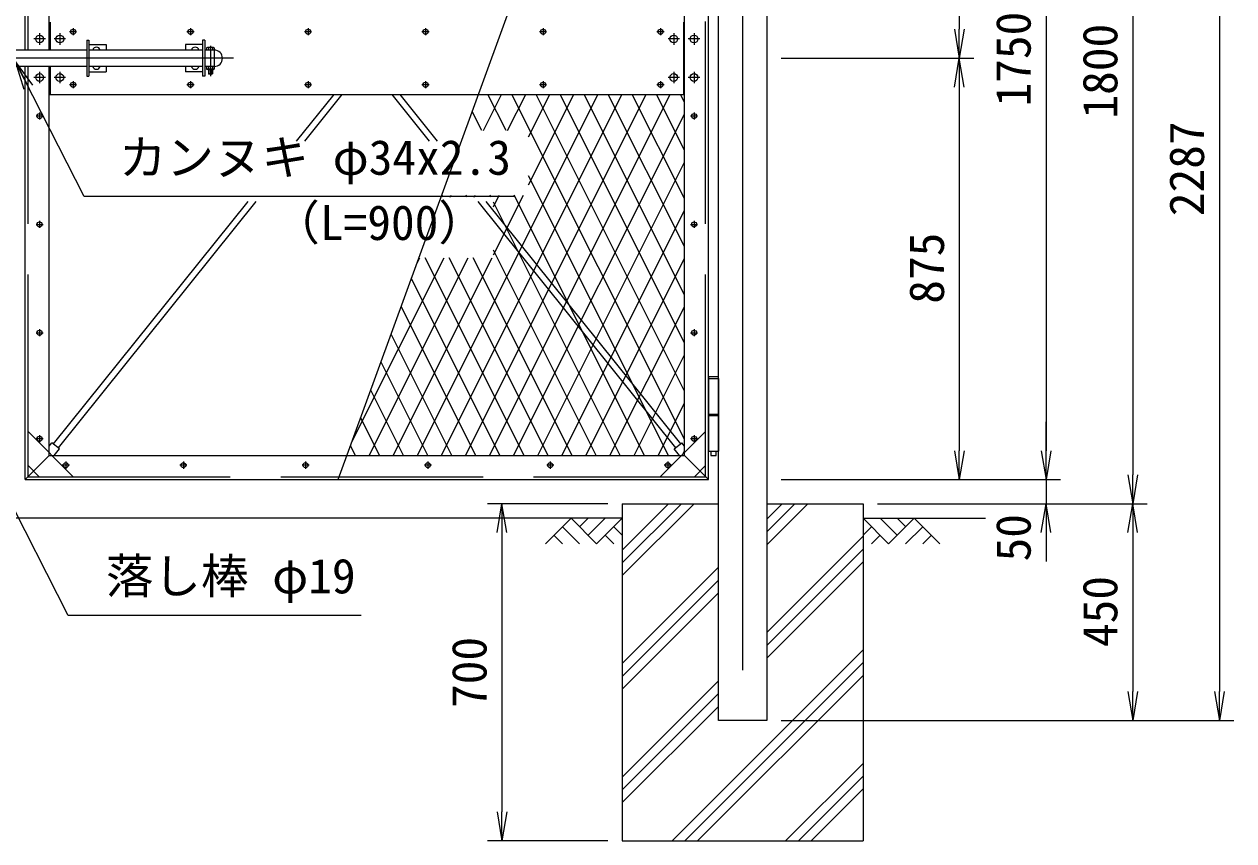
# Model space of a CAD drawing. Units: millimetres, scale not verified. Extents: x 1537 to 14137, y -4389 to 4521.
# Drawn here: x 5885 to 8397, y -1942 to -247 of the extents above; entities that cross this region are included whole.
import ezdxf
from ezdxf.enums import TextEntityAlignment as Align

# ---------------------------------------------------------------- set-up
doc = ezdxf.new("R2010")
doc.units = ezdxf.units.MM
doc.header["$LTSCALE"] = 70
doc.linetypes.add('DASHED', pattern=[7.5, 6, -1.5])
doc.linetypes.add('USER1', pattern=[50.8, 31.75, -6.35, 6.35, -6.35])
for name, color, linetype, lineweight in [('0-2_D-DCR-HCH', 7, 'Continuous', 9), ('0-3_D-STR4', 7, 'Continuous', 9), ('0-4_D-BMK', 2, 'USER1', 13), ('0-5_D-STR1', 1, 'Continuous', 18), ('0-6_D-STR3', 3, 'Continuous', 13), ('0-7_D-BGD', 7, 'Continuous', 9), ('0-8_D-STR2', 7, 'Continuous', 9), ('0-9_D-STR-DIM', 7, 'Continuous', 9), ('0-A_0', 7, 'Continuous', 9), ('0-B_D-STR-TXT', 7, 'Continuous', 9), ('0-C_Defpoints', 8, 'Continuous', 18)]:
    doc.layers.add(name, color=color, linetype=linetype, lineweight=lineweight)
doc.styles.add('ＭＳ ゴシック', font='')
doc.styles.get('ＭＳ ゴシック').set_extended_font_data('MS Gothic')

# ---------------------------------------------------------------- blocks, each defined once
blk = doc.blocks.new('_Open')
at = {"layer": '0-A_0'}
blk.add_line((-70, 11.67), (0, 0), dxfattribs=at)
blk.add_lwpolyline([(-70, -11.67), (0, 0), (-70, 0)], dxfattribs=at)

msp = doc.modelspace()

# ---------------------------------------------------------------- linework, layer by layer
at = {"layer": '0-2_D-DCR-HCH'}
for p, q in [((7127.14, -1391.67), (7276.52, -1242.28)), ((7127.14, -1365.15), (7250.01, -1242.28)), ((7127.14, -1338.64), (7223.49, -1242.28)), ((7427.14, -1327.37), (7512.22, -1242.28)), ((7427.14, -1300.86), (7485.71, -1242.28)), ((7427.14, -1274.34), (7459.19, -1242.28)), ((7020.71, -1272.28), (6967.5, -1325.5)), ((7020.71, -1272.28), (7073.92, -1325.5)), ((7038.45, -1290.02), (7056.19, -1272.28)), ((7056.19, -1307.76), (7091.66, -1272.28)), ((7073.92, -1325.5), (7127.14, -1272.28)), ((7680.35, -1325.5), (7627.14, -1272.28)), ((7698.09, -1307.76), (7662.61, -1272.28)), ((7733.56, -1272.28), (7680.35, -1325.5)), ((7715.92, -1290.11), (7698.09, -1272.28)), ((7733.56, -1272.28), (7786.77, -1325.5)), ((7002.97, -1290.02), (7038.61, -1325.5)), ((7109.4, -1290.02), (7127.14, -1307.68)), ((7644.87, -1290.02), (7627.14, -1307.68)), ((7751.3, -1290.02), (7715.66, -1325.5)), ((6985.24, -1307.76), (7003.06, -1325.5)), ((7091.66, -1307.76), (7109.48, -1325.5)), ((7427.14, -1510.04), (7627.14, -1310.04)), ((7662.61, -1307.76), (7644.79, -1325.5)), ((7769.04, -1307.76), (7751.22, -1325.5)), ((7427.14, -1536.56), (7627.14, -1336.56)), ((7127.14, -1574.34), (7327.14, -1374.34)), ((7427.14, -1563.08), (7627.14, -1363.08)), ((7127.14, -1600.86), (7327.14, -1400.86)), ((7127.14, -1627.37), (7327.14, -1427.37)), ((7230.6, -1942.28), (7627.14, -1545.75)), ((7257.12, -1942.28), (7627.14, -1572.26)), ((7283.63, -1942.28), (7627.14, -1598.78)), ((7127.14, -1810.04), (7327.14, -1610.04)), ((7127.14, -1836.56), (7327.14, -1636.56)), ((7127.14, -1863.08), (7327.14, -1663.08)), ((7466.3, -1942.28), (7627.14, -1781.45)), ((7492.82, -1942.28), (7627.14, -1807.97)), ((7519.34, -1942.28), (7627.14, -1834.48))]:
    msp.add_line(p, q, dxfattribs=at)
at = {"layer": '0-3_D-STR4'}
for p, q in [((7127.14, -1242.28), (7127.14, -1942.28)), ((7127.14, -1242.28), (7327.14, -1242.28)), ((7427.14, -1242.28), (7627.14, -1242.28)), ((7627.14, -1242.28), (7627.14, -1942.28)), ((7127.14, -1942.28), (7627.14, -1942.28))]:
    msp.add_line(p, q, dxfattribs=at)
at = {"layer": '0-4_D-BMK'}
for p, q in [((7377.14, 634.72), (7377.14, -1732.28)), ((5917.14, -265.28), (5917.14, -289.28)), ((5959.14, -265.28), (5959.14, -289.28)), ((5994.08, -262.28), (5979.2, -262.28)), ((5986.64, -254.84), (5986.64, -269.72)), ((6238.08, -262.28), (6223.2, -262.28)), ((6230.64, -254.84), (6230.64, -269.72)), ((6482.08, -262.28), (6467.2, -262.28)), ((6474.64, -254.84), (6474.64, -269.72)), ((6726.08, -262.28), (6711.2, -262.28)), ((6718.64, -254.84), (6718.64, -269.72)), ((6970.08, -262.28), (6955.2, -262.28)), ((6962.64, -254.84), (6962.64, -269.72)), ((7214.08, -262.28), (7199.2, -262.28)), ((7206.64, -254.84), (7206.64, -269.72)), ((7234.14, -265.28), (7234.14, -289.28)), ((7276.14, -265.28), (7276.14, -289.28)), ((5929.14, -277.28), (5905.14, -277.28)), ((5971.14, -277.28), (5947.14, -277.28)), ((6271.89, -291.54), (6271.89, -354.44)), ((7246.14, -277.28), (7222.14, -277.28)), ((7288.14, -277.28), (7264.14, -277.28)), ((6320.09, -317.28), (5390.09, -317.28)), ((5917.14, -345.28), (5917.14, -369.28)), ((5959.14, -345.28), (5959.14, -369.28)), ((7234.14, -345.28), (7234.14, -369.28)), ((7276.14, -345.28), (7276.14, -369.28)), ((5929.14, -357.28), (5905.14, -357.28)), ((5971.14, -357.28), (5947.14, -357.28)), ((5994.08, -372.28), (5979.2, -372.28)), ((5986.64, -364.84), (5986.64, -379.72)), ((6238.08, -372.28), (6223.2, -372.28)), ((6230.64, -364.84), (6230.64, -379.72)), ((6482.08, -372.28), (6467.2, -372.28)), ((6474.64, -364.84), (6474.64, -379.72)), ((6726.08, -372.28), (6711.2, -372.28)), ((6718.64, -364.84), (6718.64, -379.72)), ((6970.08, -372.28), (6955.2, -372.28)), ((6962.64, -364.84), (6962.64, -379.72)), ((7214.08, -372.28), (7199.2, -372.28)), ((7206.64, -364.84), (7206.64, -379.72)), ((7246.14, -357.28), (7222.14, -357.28)), ((7288.14, -357.28), (7264.14, -357.28)), ((5924.58, -437.28), (5909.7, -437.28)), ((5917.14, -429.84), (5917.14, -444.72)), ((7283.58, -437.28), (7268.7, -437.28)), ((7276.14, -429.84), (7276.14, -444.72)), ((5909.7, -662.28), (5924.58, -662.28)), ((5917.14, -654.84), (5917.14, -669.72)), ((7268.7, -662.28), (7283.58, -662.28)), ((7276.14, -654.84), (7276.14, -669.72)), ((5909.7, -887.28), (5924.58, -887.28)), ((5917.14, -879.84), (5917.14, -894.72)), ((7268.7, -887.28), (7283.58, -887.28)), ((7276.14, -879.84), (7276.14, -894.72)), ((5917.14, -1099.84), (5917.14, -1114.72)), ((7276.14, -1099.84), (7276.14, -1114.72)), ((5924.58, -1107.28), (5909.7, -1107.28)), ((7283.58, -1107.28), (7268.7, -1107.28)), ((5971.64, -1154.84), (5971.64, -1169.72)), ((6215.64, -1154.84), (6215.64, -1169.72)), ((6469.64, -1154.84), (6469.64, -1169.72)), ((6723.64, -1154.84), (6723.64, -1169.72)), ((6977.64, -1154.84), (6977.64, -1169.72)), ((7221.64, -1154.84), (7221.64, -1169.72)), ((5979.08, -1162.28), (5964.2, -1162.28)), ((6223.08, -1162.28), (6208.2, -1162.28)), ((6477.08, -1162.28), (6462.2, -1162.28)), ((6731.08, -1162.28), (6716.2, -1162.28)), ((6985.08, -1162.28), (6970.2, -1162.28)), ((7229.08, -1162.28), (7214.2, -1162.28))]:
    msp.add_line(p, q, dxfattribs=at)
at = {"layer": '0-5_D-STR1'}
for p, q in [((7427.14, 581.72), (7427.14, -1692.28)), ((5887.14, -300.28), (5887.14, 557.72)), ((7306.14, -1192.28), (7306.14, 557.72)), ((5937.14, -300.28), (5937.14, 507.72)), ((7256.14, -1142.28), (7256.14, 507.72)), ((5939.14, -242.28), (5939.14, -300.28)), ((7254.14, -242.28), (7254.14, -392.28)), ((5887.14, -1192.28), (5887.14, -334.28)), ((5937.14, -1142.28), (5937.14, -334.28)), ((5939.14, -334.28), (5939.14, -392.28)), ((5937.14, -392.28), (7256.14, -392.28)), ((5937.14, -1142.28), (5887.14, -1192.28)), ((5937.14, -1142.28), (7256.14, -1142.28)), ((7256.14, -1142.28), (7306.14, -1192.28)), ((5887.14, -1192.28), (7306.14, -1192.28))]:
    msp.add_line(p, q, dxfattribs=at)
at = {"layer": '0-5_D-STR1', "linetype": 'DASHED'}
for p, q in [((5893.14, -300.28), (5893.14, 551.72)), ((7300.14, -1186.28), (7300.14, 551.72)), ((5893.14, -1186.28), (5893.14, -334.28)), ((7300.14, -1092.28), (7206.14, -1186.28)), ((7300.14, -1163), (7276.85, -1186.28)), ((5893.14, -1186.28), (7300.14, -1186.28))]:
    msp.add_line(p, q, dxfattribs=at)
at = {"layer": '0-5_D-STR1'}
msp.add_lwpolyline([(7427.14, -1692.28), (7327.14, -1692.28), (7327.14, 581.72)], dxfattribs=at)
at = {"layer": '0-6_D-STR3'}
for p, q in [((6015.14, -300.28), (5739.14, -300.28)), ((6015.14, -279.78), (6015.14, -354.78)), ((6015.14, -279.78), (6019.64, -279.78)), ((6019.64, -279.78), (6019.64, -354.78)), ((6019.64, -288.78), (6055.14, -288.78)), ((6255.64, -300.28), (6019.64, -300.28)), ((6055.14, -288.78), (6055.14, -300.28)), ((6220.14, -288.78), (6220.14, -300.28)), ((6255.64, -288.78), (6220.14, -288.78)), ((6255.64, -279.78), (6255.64, -354.78)), ((6260.14, -279.78), (6255.64, -279.78)), ((6260.14, -279.78), (6260.14, -354.78)), ((6279.89, -300.28), (6260.14, -300.28)), ((6263.79, -295.58), (6263.79, -300.28)), ((6277.95, -294.78), (6265.69, -294.78)), ((6267.89, -295.58), (6267.89, -300.28)), ((6275.89, -295.58), (6275.89, -300.28)), ((6279.89, -300.28), (6279.89, -334.28)), ((6279.99, -295.58), (6279.99, -300.28)), ((6015.14, -334.28), (5739.14, -334.28)), ((6255.64, -334.28), (6019.64, -334.28)), ((6019.64, -345.78), (6055.14, -345.78)), ((6055.14, -334.28), (6055.14, -345.78)), ((6220.14, -334.28), (6220.14, -345.78)), ((6255.64, -345.78), (6220.14, -345.78)), ((6279.89, -334.28), (6260.14, -334.28)), ((6263.79, -334.28), (6263.79, -339.98)), ((6279.99, -339.98), (6263.79, -339.98)), ((6278.32, -340.78), (6265.73, -340.78)), ((6267.89, -334.28), (6267.89, -339.98)), ((6267.89, -340.78), (6267.89, -349.48)), ((6275.89, -349.48), (6267.89, -349.48)), ((6268.69, -350.28), (6267.89, -349.48)), ((6268.69, -340.78), (6268.69, -350.28)), ((6275.09, -350.28), (6268.69, -350.28)), ((6275.09, -340.78), (6275.09, -350.28)), ((6275.09, -350.28), (6275.89, -349.48)), ((6275.89, -334.28), (6275.89, -339.98)), ((6275.89, -340.78), (6275.89, -349.48)), ((6279.99, -334.28), (6279.99, -339.98)), ((6015.14, -354.78), (6019.64, -354.78)), ((6260.14, -354.78), (6255.64, -354.78)), ((6528.08, -392.28), (6450.26, -489.21)), ((6544.75, -392.28), (6466.94, -489.21)), ((6648.52, -392.28), (6726.34, -489.21)), ((6665.19, -392.28), (6743.01, -489.21)), ((6349.69, -614.47), (5945.36, -1118.06)), ((6366.36, -614.47), (5955.49, -1126.2)), ((6826.91, -614.47), (7237.78, -1126.2)), ((6843.58, -614.47), (7247.92, -1118.06)), ((7306.14, -982.28), (7306.14, -1133.28)), ((7306.14, -982.28), (7327.14, -982.28)), ((7327.14, -982.28), (7327.14, -1133.28)), ((7306.14, -1056.28), (7327.14, -1056.28)), ((7306.14, -1059.28), (7327.14, -1059.28)), ((5937.14, -1122.71), (5942.63, -1115.87)), ((7256.14, -1122.71), (7250.64, -1115.87)), ((7306.14, -1133.28), (7327.14, -1133.28))]:
    msp.add_line(p, q, dxfattribs=at)
at = {"layer": '0-6_D-STR3', "linetype": 'DASHED'}
for p, q in [((5893.14, -1092.28), (5987.14, -1186.28)), ((5893.14, -1163), (5916.43, -1186.28))]:
    msp.add_line(p, q, dxfattribs=at)
at = {"layer": '0-6_D-STR3'}
for points in [[(7307.14, -982.28), (7307.14, -978.28), (7326.14, -978.28), (7326.14, -982.28)], [(5947.07, -1142.28), (5958.22, -1128.39), (5942.63, -1115.87)], [(7246.2, -1142.28), (7235.05, -1128.39), (7250.64, -1115.87)], [(7311.39, -1133.28), (7311.39, -1142.28), (7321.89, -1142.28), (7321.89, -1133.28)]]:
    msp.add_lwpolyline(points, dxfattribs=at)
for centre, radius in [((5917.14, -277.28), 8), ((5959.14, -277.28), 8), ((5986.64, -262.28), 5.25), ((6230.64, -262.28), 5.25), ((6474.64, -262.28), 5.25), ((6718.64, -262.28), 5.25), ((6962.64, -262.28), 5.25), ((7206.64, -262.28), 5.25), ((7234.14, -277.28), 8), ((7276.14, -277.28), 8), ((5917.14, -357.28), 8), ((5959.14, -357.28), 8), ((7234.14, -357.28), 8), ((7276.14, -357.28), 8), ((5986.64, -372.28), 5.25), ((6230.64, -372.28), 5.25), ((6474.64, -372.28), 5.25), ((6718.64, -372.28), 5.25), ((6962.64, -372.28), 5.25), ((7206.64, -372.28), 5.25), ((5917.14, -437.28), 5.25), ((7276.14, -437.28), 5.25), ((5917.14, -662.28), 5.25), ((7276.14, -662.28), 5.25), ((5917.14, -887.28), 5.25), ((7276.14, -887.28), 5.25), ((5917.14, -1107.28), 5.25), ((7276.14, -1107.28), 5.25), ((5971.64, -1162.28), 5.25), ((6215.64, -1162.28), 5.25), ((6469.64, -1162.28), 5.25), ((6723.64, -1162.28), 5.25), ((6977.64, -1162.28), 5.25), ((7221.64, -1162.28), 5.25)]:
    msp.add_circle(centre, radius, dxfattribs=at)
for centre, radius, start, end in [((6035.14, -302.28), 8, 14.47751, 165.52249), ((6240.14, -302.28), 8, 14.47751, 165.52249), ((6265.84, -297.8), 3.02, 47.18249, 132.81751), ((6271.89, -305.18), 10.4, 67.38014, 112.61986), ((6277.94, -297.81), 3.03, 47.363, 132.637), ((6279.89, -317.28), 17, 270, 90), ((6035.14, -332.28), 8, 194.47751, 345.52249), ((6240.14, -332.28), 8, 194.47751, 345.52249), ((6265.84, -337.76), 3.02, 227.28053, 312.71947), ((6271.89, -330.38), 10.4, 247.38014, 292.61986), ((6277.94, -337.85), 2.96, 226.1605, 313.8395)]:
    msp.add_arc(centre, radius, start, end, dxfattribs=at)
at = {"layer": '0-7_D-BGD'}
for p, q in [((7127.14, -1272.28), (5841.64, -1272.28)), ((7627.14, -1272.28), (7881.42, -1272.28))]:
    msp.add_line(p, q, dxfattribs=at)
at = {"layer": '0-8_D-STR2'}
for p, q in [((6701.59, -1142.28), (7076.59, -392.28)), ((6751.6, -1142.28), (7126.6, -392.28)), ((6801.6, -1142.28), (7176.6, -392.28)), ((6838.93, -467.56), (6876.57, -392.28)), ((6885.71, -467.56), (6848.07, -392.28)), ((6851.61, -1142.28), (7226.61, -392.28)), ((6888.93, -467.56), (6926.57, -392.28)), ((7256.14, -1108.42), (6898.07, -392.28)), ((6932.55, -480.35), (6976.58, -392.28)), ((6932.55, -580.36), (7026.58, -392.28)), ((7256.14, -1008.43), (6948.06, -392.28)), ((7256.14, -908.43), (6998.06, -392.28)), ((7256.14, -808.44), (7048.06, -392.28)), ((7256.14, -708.44), (7098.06, -392.28)), ((7256.14, -608.45), (7148.05, -392.28)), ((7256.14, -508.46), (7198.05, -392.28)), ((7256.14, -408.46), (7248.05, -392.28)), ((6835.71, -467.56), (6815.72, -427.57)), ((6901.61, -1142.28), (7256.14, -433.24)), ((6951.62, -1142.28), (7256.14, -533.25)), ((7223.07, -1142.28), (6932.55, -561.23)), ((6754.87, -605.86), (6752.82, -601.76)), ((6769.78, -605.86), (6771.83, -601.76)), ((6804.87, -605.86), (6802.82, -601.76)), ((6819.78, -605.86), (6821.83, -601.76)), ((6854.86, -605.86), (6852.82, -601.76)), ((6859.96, -625.52), (6871.84, -601.76)), ((6859.96, -725.53), (6921.84, -601.76)), ((7173.07, -1142.28), (6902.81, -601.76)), ((7123.08, -1142.28), (6859.96, -616.06)), ((7001.62, -1142.28), (7256.14, -633.26)), ((7073.08, -1142.28), (6859.96, -716.05)), ((6566.33, -1112.78), (6756.97, -731.49)), ((6601.58, -1142.28), (6806.97, -731.49)), ((6651.58, -1142.28), (6856.98, -731.49)), ((6700.12, -745.17), (6706.96, -731.49)), ((6923.09, -1142.28), (6717.69, -731.49)), ((6973.09, -1142.28), (6767.69, -731.49)), ((7023.08, -1142.28), (6817.69, -731.49)), ((7051.63, -1142.28), (7256.14, -733.27)), ((6873.09, -1142.28), (6689.34, -774.79)), ((6823.09, -1142.28), (6668.28, -832.66)), ((7101.64, -1142.28), (7256.14, -833.29)), ((6773.1, -1142.28), (6647.22, -890.53)), ((6723.1, -1142.28), (6626.16, -948.4)), ((7151.64, -1142.28), (7256.14, -933.3)), ((6673.1, -1142.28), (6605.09, -1006.27)), ((7201.65, -1142.28), (7256.14, -1033.31)), ((6623.1, -1142.28), (6584.03, -1064.13)), ((6573.11, -1142.28), (6562.97, -1122)), ((7253.17, -1139.25), (7256.14, -1133.32))]:
    msp.add_line(p, q, dxfattribs=at)
at = {"layer": '0-9_D-STR-DIM'}
for p, q in [((8367.14, 534.72), (8367.14, -1632.28)), ((7827.14, 497.72), (7827.14, -257.28)), ((8007.14, 497.72), (8007.14, -1132.28)), ((8187.14, 497.72), (8187.14, -1182.28)), ((7457.14, -317.28), (7857.14, -317.28)), ((7477.14, -317.28), (7857.14, -317.28)), ((7827.14, -377.28), (7827.14, -1132.28)), ((8007.14, -1132.28), (8007.14, -1072.28)), ((7457.14, -1192.28), (7857.14, -1192.28)), ((7457.14, -1192.28), (8037.14, -1192.28)), ((7457.14, -1192.28), (8037.14, -1192.28)), ((8007.14, -1192.28), (8007.14, -1242.28)), ((7097.14, -1242.28), (6847.14, -1242.28)), ((7657.14, -1242.28), (8037.14, -1242.28)), ((7657.14, -1242.28), (8217.14, -1242.28)), ((7657.14, -1242.28), (8217.14, -1242.28)), ((6877.14, -1302.28), (6877.14, -1882.28)), ((8007.14, -1302.28), (8007.14, -1362.28)), ((8187.14, -1302.28), (8187.14, -1632.28)), ((7457.14, -1692.28), (8217.14, -1692.28)), ((7477.14, -1692.28), (8397.14, -1692.28)), ((7097.14, -1942.28), (6847.14, -1942.28))]:
    msp.add_line(p, q, dxfattribs=at)
at = {"layer": '0-B_D-STR-TXT'}
for points in [[(6904.47, -604.54), (6009.94, -604.54), (5867.88, -325.91)], [(6585.18, -1474.7), (5976.18, -1474.7), (5842.54, -1211.18)]]:
    msp.add_lwpolyline(points, dxfattribs=at)
at = {"layer": '0-C_Defpoints'}
msp.add_line((6537.39, -1192.28), (7174.33, 557.72), dxfattribs=at)

# ---------------------------------------------------------------- block references
at = {"layer": '0-9_D-STR-DIM', "xscale": 0.8571429, "yscale": 0.8571429}
for p, rotation in [((7827.14, -317.28), 270), ((7827.14, -317.28), 90), ((7827.14, -1192.28), 270), ((8007.14, -1192.28), 270), ((8007.14, -1192.28), 270), ((8187.14, -1242.28), 270), ((6877.14, -1242.28), 90), ((8007.14, -1242.28), 90), ((8187.14, -1242.28), 90), ((8187.14, -1692.28), 270), ((8367.14, -1692.28), 270), ((6877.14, -1942.28), 270)]:
    msp.add_blockref('_Open', p, dxfattribs=dict(at, rotation=rotation))
at = {"layer": '0-B_D-STR-TXT', "xscale": 0.8571429, "yscale": 0.8571429, "rotation": 117.01391}
msp.add_blockref('_Open', (5866.97, -324.13), dxfattribs=at)

# ---------------------------------------------------------------- texts
at = {"layer": '0-9_D-STR-DIM', "style": 'ＭＳ ゴシック'}
for s, p in [('1750', (7997.01, -417.63)), ('1800', (8177.01, -442.63)), ('2287', (8357.01, -645.31)), ('875', (7817.01, -827.12)), ('50', (7997.02, -1362.2)), ('450', (8177.01, -1540.03)), ('700', (6867.01, -1666.53))]:
    msp.add_text(s, height=72.36, rotation=90, dxfattribs=at).set_placement(p, align=Align.BOTTOM_LEFT)
at = {"layer": '0-B_D-STR-TXT', "style": 'ＭＳ ゴシック'}
for s, p in [('カンヌキ φ34x2.3', (6081.75, -581.09)), ('（L=900）', (6400.44, -716.44)), ('落し棒 φ19', (6054.85, -1450.31))]:
    msp.add_text(s, height=72.36, dxfattribs=at).set_placement(p, align=Align.BOTTOM_LEFT)

doc.saveas('drawing.dxf')
